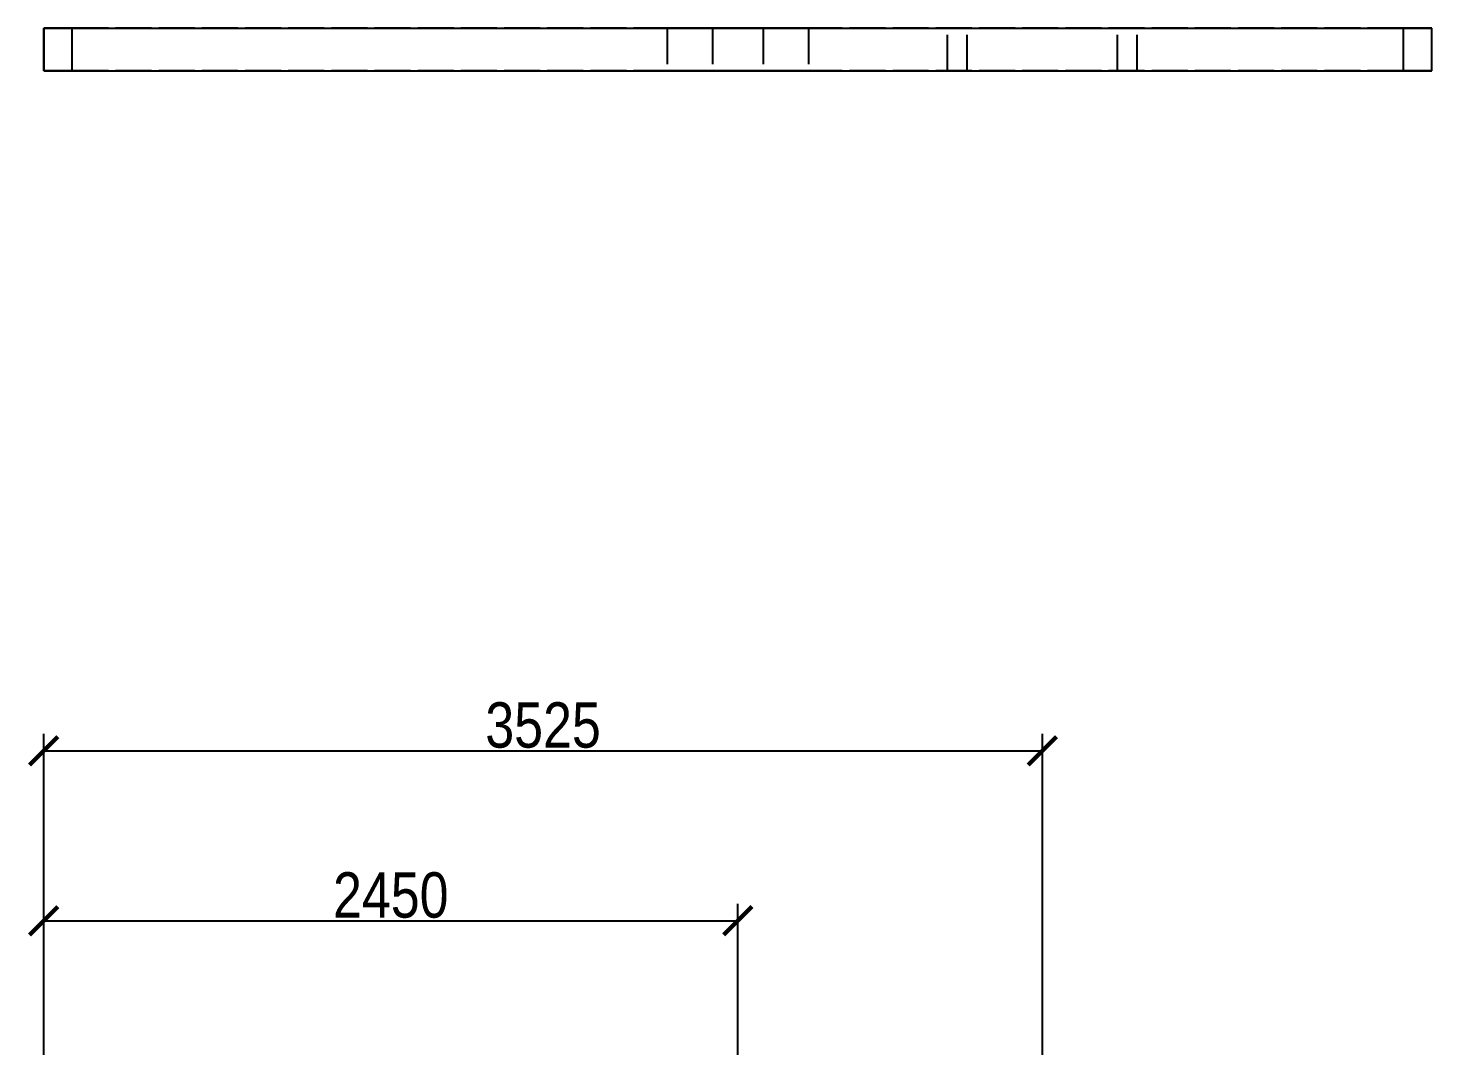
# Model space of a CAD drawing. Header units: millimetres. Extents: x -9 to 120, y -140 to 27.
# Drawn here: x 0.2 to 49.75, y -8.92 to 27.01 of the extents above; entities that cross this region are included whole.
import ezdxf

# ---------------------------------------------------------------- set-up
doc = ezdxf.new("R2010")
doc.units = ezdxf.units.MM
doc.linetypes.add('DASHED', pattern=[1.524, 1.27, -0.254])
for name, color, linetype in [('DIMS', 3, 'CONTINUOUS'), ('HIDDEN', 8, 'DASHED'), ('VISIBLE', 7, 'CONTINUOUS')]:
    doc.layers.add(name, color=color, linetype=linetype)
doc.styles.add('OpenSansCondensed-Light', font='OpenSansCondensed-Light.ttf')
doc.dimstyles.new('EZDXF', dxfattribs={"dimtxt": 0.25, "dimasz": 0.175, "dimexe": 0.375, "dimexo": 0.125, "dimgap": 0.1, "dimtad": 1, "dimlfac": 100, "dimzin": 12, "dimdsep": 46, "dimtxsty": 'OpenSansCondensed-Light', "dimblk": 'ARCHTICK', "dimcen": 2.5, "dimazin": 3, "dimtfac": 0.5, "dimtmove": 2, "dimatfit": 3})

# ---------------------------------------------------------------- blocks, each defined once
blk = doc.blocks.new('_ARCHTICK')
at = {"color": 0, "linetype": 'BYBLOCK', "const_width": 0.15}
blk.add_lwpolyline([(-0.5, -0.5), (0.5, 0.5)], dxfattribs=at)

msp = doc.modelspace()

# ---------------------------------------------------------------- linework, layer by layer
at = {"layer": 'HIDDEN'}
for points in [[(1.75, 27.01), (1.73413, 27.01), (1.71825, 27.01), (1.70238, 27.01), (1.68651, 27.01), (1.67063, 27.01), (1.65476, 27.01), (1.63889, 27.01), (1.62302, 27.01), (1.60714, 27.01), (1.59127, 27.01), (1.5754, 27.01), (1.55952, 27.01), (1.54365, 27.01), (1.52778, 27.01), (1.5119, 27.01), (1.49603, 27.01), (1.48016, 27.01), (1.46429, 27.01), (1.44841, 27.01), (1.43254, 27.01), (1.41667, 27.01), (1.40079, 27.01), (1.38492, 27.01), (1.36905, 27.01), (1.35317, 27.01), (1.3373, 27.01), (1.32143, 27.01), (1.30556, 27.01), (1.28968, 27.01), (1.27381, 27.01), (1.25794, 27.01), (1.24206, 27.01), (1.22619, 27.01), (1.21032, 27.01), (1.19444, 27.01), (1.17857, 27.01), (1.1627, 27.01), (1.14683, 27.01), (1.13095, 27.01), (1.11508, 27.01), (1.09921, 27.01), (1.08333, 27.01), (1.06746, 27.01), (1.05159, 27.01), (1.03571, 27.01), (1.01984, 27.01), (1.00397, 27.01), (0.9881, 27.01), (0.97222, 27.01), (0.95635, 27.01), (0.94048, 27.01), (0.9246, 27.01), (0.90873, 27.01), (0.89286, 27.01), (0.87698, 27.01), (0.86111, 27.01), (0.84524, 27.01), (0.82937, 27.01), (0.81349, 27.01), (0.79762, 27.01), (0.78175, 27.01), (0.76587, 27.01), (0.75, 27.01)], [(0.75, 25.5), (0.75, 27.01)], [(48.75, 27.01), (1.75, 27.01)], [(1.75, 25.5), (1.75, 27.01)], [(25.25, 27.01), (25.21032, 27.01), (25.17063, 27.01), (25.13095, 27.01), (25.09127, 27.01), (25.05159, 27.01), (25.0119, 27.01), (24.97222, 27.01), (24.93254, 27.01), (24.89286, 27.01), (24.85317, 27.01), (24.81349, 27.01), (24.77381, 27.01), (24.73413, 27.01), (24.69444, 27.01), (24.65476, 27.01), (24.61508, 27.01), (24.5754, 27.01), (24.53571, 27.01), (24.49603, 27.01), (24.45635, 27.01), (24.41667, 27.01), (24.37698, 27.01), (24.3373, 27.01), (24.29762, 27.01), (24.25794, 27.01), (24.21825, 27.01), (24.17857, 27.01), (24.13889, 27.01), (24.09921, 27.01), (24.05952, 27.01), (24.01984, 27.01), (23.98016, 27.01), (23.94048, 27.01), (23.90079, 27.01), (23.86111, 27.01), (23.82143, 27.01), (23.78175, 27.01), (23.74206, 27.01), (23.70238, 27.01), (23.6627, 27.01), (23.62302, 27.01), (23.58333, 27.01), (23.54365, 27.01), (23.50397, 27.01), (23.46429, 27.01), (23.4246, 27.01), (23.38492, 27.01), (23.34524, 27.01), (23.30556, 27.01), (23.26587, 27.01), (23.22619, 27.01), (23.18651, 27.01), (23.14683, 27.01), (23.10714, 27.01), (23.06746, 27.01), (23.02778, 27.01), (22.9881, 27.01), (22.94841, 27.01), (22.90873, 27.01), (22.86905, 27.01), (22.82937, 27.01), (22.78968, 27.01), (22.75, 27.01)], [(22.75, 27.01), (22.82937, 27.01), (22.90873, 27.01), (22.9881, 27.01), (23.06746, 27.01), (23.14683, 27.01), (23.22619, 27.01), (23.30556, 27.01), (23.38492, 27.01), (23.46429, 27.01), (23.54365, 27.01), (23.62302, 27.01), (23.70238, 27.01), (23.78175, 27.01), (23.86111, 27.01), (23.94048, 27.01), (24.01984, 27.01), (24.09921, 27.01), (24.17857, 27.01), (24.25794, 27.01), (24.3373, 27.01), (24.41667, 27.01), (24.49603, 27.01), (24.5754, 27.01), (24.65476, 27.01), (24.73413, 27.01), (24.81349, 27.01), (24.89286, 27.01), (24.97222, 27.01), (25.05159, 27.01), (25.13095, 27.01), (25.21032, 27.01), (25.28968, 27.01), (25.36905, 27.01), (25.44841, 27.01), (25.52778, 27.01), (25.60714, 27.01), (25.68651, 27.01), (25.76587, 27.01), (25.84524, 27.01), (25.9246, 27.01), (26.00397, 27.01), (26.08333, 27.01), (26.1627, 27.01), (26.24206, 27.01), (26.32143, 27.01), (26.40079, 27.01), (26.48016, 27.01), (26.55952, 27.01), (26.63889, 27.01), (26.71825, 27.01), (26.79762, 27.01), (26.87698, 27.01), (26.95635, 27.01), (27.03571, 27.01), (27.11508, 27.01), (27.19444, 27.01), (27.27381, 27.01), (27.35317, 27.01), (27.43254, 27.01), (27.5119, 27.01), (27.59127, 27.01), (27.67063, 27.01), (27.75, 27.01)], [(22.75, 27.01), (22.75, 25.5)], [(25.25, 27.01), (25.23571, 27.01), (25.22143, 27.01), (25.20714, 27.01), (25.19286, 27.01), (25.17857, 27.01), (25.16429, 27.01), (25.15, 27.01), (25.13571, 27.01), (25.12143, 27.01), (25.10714, 27.01), (25.09286, 27.01), (25.07857, 27.01), (25.06429, 27.01), (25.05, 27.01), (25.03571, 27.01), (25.02143, 27.01), (25.00714, 27.01), (24.99286, 27.01), (24.97857, 27.01), (24.96429, 27.01), (24.95, 27.01), (24.93571, 27.01), (24.92143, 27.01), (24.90714, 27.01), (24.89286, 27.01), (24.87857, 27.01), (24.86429, 27.01), (24.85, 27.01), (24.83571, 27.01), (24.82143, 27.01), (24.80714, 27.01), (24.79286, 27.01), (24.77857, 27.01), (24.76429, 27.01), (24.75, 27.01), (24.73571, 27.01), (24.72143, 27.01), (24.70714, 27.01), (24.69286, 27.01), (24.67857, 27.01), (24.66429, 27.01), (24.65, 27.01), (24.63571, 27.01), (24.62143, 27.01), (24.60714, 27.01), (24.59286, 27.01), (24.57857, 27.01), (24.56429, 27.01), (24.55, 27.01), (24.53571, 27.01), (24.52143, 27.01), (24.50714, 27.01), (24.49286, 27.01), (24.47857, 27.01), (24.46429, 27.01), (24.45, 27.01), (24.43571, 27.01), (24.42143, 27.01), (24.40714, 27.01), (24.39286, 27.01), (24.37857, 27.01), (24.36429, 27.01), (24.35, 27.01)], [(24.35, 27.01), (24.37857, 27.01), (24.40714, 27.01), (24.43571, 27.01), (24.46429, 27.01), (24.49286, 27.01), (24.52143, 27.01), (24.55, 27.01), (24.57857, 27.01), (24.60714, 27.01), (24.63571, 27.01), (24.66429, 27.01), (24.69286, 27.01), (24.72143, 27.01), (24.75, 27.01), (24.77857, 27.01), (24.80714, 27.01), (24.83571, 27.01), (24.86429, 27.01), (24.89286, 27.01), (24.92143, 27.01), (24.95, 27.01), (24.97857, 27.01), (25.00714, 27.01), (25.03571, 27.01), (25.06429, 27.01), (25.09286, 27.01), (25.12143, 27.01), (25.15, 27.01), (25.17857, 27.01), (25.20714, 27.01), (25.23571, 27.01), (25.26429, 27.01), (25.29286, 27.01), (25.32143, 27.01), (25.35, 27.01), (25.37857, 27.01), (25.40714, 27.01), (25.43571, 27.01), (25.46429, 27.01), (25.49286, 27.01), (25.52143, 27.01), (25.55, 27.01), (25.57857, 27.01), (25.60714, 27.01), (25.63571, 27.01), (25.66429, 27.01), (25.69286, 27.01), (25.72143, 27.01), (25.75, 27.01), (25.77857, 27.01), (25.80714, 27.01), (25.83571, 27.01), (25.86429, 27.01), (25.89286, 27.01), (25.92143, 27.01), (25.95, 27.01), (25.97857, 27.01), (26.00714, 27.01), (26.03571, 27.01), (26.06429, 27.01), (26.09286, 27.01), (26.12143, 27.01), (26.15, 27.01)], [(24.35, 27.01), (24.35, 25.5)], [(27.75, 27.01), (27.71032, 27.01), (27.67063, 27.01), (27.63095, 27.01), (27.59127, 27.01), (27.55159, 27.01), (27.5119, 27.01), (27.47222, 27.01), (27.43254, 27.01), (27.39286, 27.01), (27.35317, 27.01), (27.31349, 27.01), (27.27381, 27.01), (27.23413, 27.01), (27.19444, 27.01), (27.15476, 27.01), (27.11508, 27.01), (27.0754, 27.01), (27.03571, 27.01), (26.99603, 27.01), (26.95635, 27.01), (26.91667, 27.01), (26.87698, 27.01), (26.8373, 27.01), (26.79762, 27.01), (26.75794, 27.01), (26.71825, 27.01), (26.67857, 27.01), (26.63889, 27.01), (26.59921, 27.01), (26.55952, 27.01), (26.51984, 27.01), (26.48016, 27.01), (26.44048, 27.01), (26.40079, 27.01), (26.36111, 27.01), (26.32143, 27.01), (26.28175, 27.01), (26.24206, 27.01), (26.20238, 27.01), (26.1627, 27.01), (26.12302, 27.01), (26.08333, 27.01), (26.04365, 27.01), (26.00397, 27.01), (25.96429, 27.01), (25.9246, 27.01), (25.88492, 27.01), (25.84524, 27.01), (25.80556, 27.01), (25.76587, 27.01), (25.72619, 27.01), (25.68651, 27.01), (25.64683, 27.01), (25.60714, 27.01), (25.56746, 27.01), (25.52778, 27.01), (25.4881, 27.01), (25.44841, 27.01), (25.40873, 27.01), (25.36905, 27.01), (25.32937, 27.01), (25.28968, 27.01), (25.25, 27.01)], [(26.15, 27.01), (26.13571, 27.01), (26.12143, 27.01), (26.10714, 27.01), (26.09286, 27.01), (26.07857, 27.01), (26.06429, 27.01), (26.05, 27.01), (26.03571, 27.01), (26.02143, 27.01), (26.00714, 27.01), (25.99286, 27.01), (25.97857, 27.01), (25.96429, 27.01), (25.95, 27.01), (25.93571, 27.01), (25.92143, 27.01), (25.90714, 27.01), (25.89286, 27.01), (25.87857, 27.01), (25.86429, 27.01), (25.85, 27.01), (25.83571, 27.01), (25.82143, 27.01), (25.80714, 27.01), (25.79286, 27.01), (25.77857, 27.01), (25.76429, 27.01), (25.75, 27.01), (25.73571, 27.01), (25.72143, 27.01), (25.70714, 27.01), (25.69286, 27.01), (25.67857, 27.01), (25.66429, 27.01), (25.65, 27.01), (25.63571, 27.01), (25.62143, 27.01), (25.60714, 27.01), (25.59286, 27.01), (25.57857, 27.01), (25.56429, 27.01), (25.55, 27.01), (25.53571, 27.01), (25.52143, 27.01), (25.50714, 27.01), (25.49286, 27.01), (25.47857, 27.01), (25.46429, 27.01), (25.45, 27.01), (25.43571, 27.01), (25.42143, 27.01), (25.40714, 27.01), (25.39286, 27.01), (25.37857, 27.01), (25.36429, 27.01), (25.35, 27.01), (25.33571, 27.01), (25.32143, 27.01), (25.30714, 27.01), (25.29286, 27.01), (25.27857, 27.01), (25.26429, 27.01), (25.25, 27.01)], [(26.15, 27.01), (26.15, 25.5)], [(27.75, 27.01), (27.75, 25.5)], [(33.35, 27.01), (33.33889, 27.01), (33.32778, 27.01), (33.31667, 27.01), (33.30556, 27.01), (33.29444, 27.01), (33.28333, 27.01), (33.27222, 27.01), (33.26111, 27.01), (33.25, 27.01), (33.23889, 27.01), (33.22778, 27.01), (33.21667, 27.01), (33.20556, 27.01), (33.19444, 27.01), (33.18333, 27.01), (33.17222, 27.01), (33.16111, 27.01), (33.15, 27.01), (33.13889, 27.01), (33.12778, 27.01), (33.11667, 27.01), (33.10556, 27.01), (33.09444, 27.01), (33.08333, 27.01), (33.07222, 27.01), (33.06111, 27.01), (33.05, 27.01), (33.03889, 27.01), (33.02778, 27.01), (33.01667, 27.01), (33.00556, 27.01), (32.99444, 27.01), (32.98333, 27.01), (32.97222, 27.01), (32.96111, 27.01), (32.95, 27.01), (32.93889, 27.01), (32.92778, 27.01), (32.91667, 27.01), (32.90556, 27.01), (32.89444, 27.01), (32.88333, 27.01), (32.87222, 27.01), (32.86111, 27.01), (32.85, 27.01), (32.83889, 27.01), (32.82778, 27.01), (32.81667, 27.01), (32.80556, 27.01), (32.79444, 27.01), (32.78333, 27.01), (32.77222, 27.01), (32.76111, 27.01), (32.75, 27.01), (32.73889, 27.01), (32.72778, 27.01), (32.71667, 27.01), (32.70556, 27.01), (32.69444, 27.01), (32.68333, 27.01), (32.67222, 27.01), (32.66111, 27.01), (32.65, 27.01)], [(32.65, 27.01), (32.66111, 27.01), (32.67222, 27.01), (32.68333, 27.01), (32.69444, 27.01), (32.70556, 27.01), (32.71667, 27.01), (32.72778, 27.01), (32.73889, 27.01), (32.75, 27.01), (32.76111, 27.01), (32.77222, 27.01), (32.78333, 27.01), (32.79444, 27.01), (32.80556, 27.01), (32.81667, 27.01), (32.82778, 27.01), (32.83889, 27.01), (32.85, 27.01), (32.86111, 27.01), (32.87222, 27.01), (32.88333, 27.01), (32.89444, 27.01), (32.90556, 27.01), (32.91667, 27.01), (32.92778, 27.01), (32.93889, 27.01), (32.95, 27.01), (32.96111, 27.01), (32.97222, 27.01), (32.98333, 27.01), (32.99444, 27.01), (33.00556, 27.01), (33.01667, 27.01), (33.02778, 27.01), (33.03889, 27.01), (33.05, 27.01), (33.06111, 27.01), (33.07222, 27.01), (33.08333, 27.01), (33.09444, 27.01), (33.10556, 27.01), (33.11667, 27.01), (33.12778, 27.01), (33.13889, 27.01), (33.15, 27.01), (33.16111, 27.01), (33.17222, 27.01), (33.18333, 27.01), (33.19444, 27.01), (33.20556, 27.01), (33.21667, 27.01), (33.22778, 27.01), (33.23889, 27.01), (33.25, 27.01), (33.26111, 27.01), (33.27222, 27.01), (33.28333, 27.01), (33.29444, 27.01), (33.30556, 27.01), (33.31667, 27.01), (33.32778, 27.01), (33.33889, 27.01), (33.35, 27.01)], [(32.65, 25.5), (32.65, 27.01)], [(32.65, 25.5), (32.65, 27.01)], [(33.35, 25.5), (33.35, 27.01)], [(33.35, 25.5), (33.35, 27.01)], [(39.35, 27.01), (39.33889, 27.01), (39.32778, 27.01), (39.31667, 27.01), (39.30556, 27.01), (39.29444, 27.01), (39.28333, 27.01), (39.27222, 27.01), (39.26111, 27.01), (39.25, 27.01), (39.23889, 27.01), (39.22778, 27.01), (39.21667, 27.01), (39.20556, 27.01), (39.19444, 27.01), (39.18333, 27.01), (39.17222, 27.01), (39.16111, 27.01), (39.15, 27.01), (39.13889, 27.01), (39.12778, 27.01), (39.11667, 27.01), (39.10556, 27.01), (39.09444, 27.01), (39.08333, 27.01), (39.07222, 27.01), (39.06111, 27.01), (39.05, 27.01), (39.03889, 27.01), (39.02778, 27.01), (39.01667, 27.01), (39.00556, 27.01), (38.99444, 27.01), (38.98333, 27.01), (38.97222, 27.01), (38.96111, 27.01), (38.95, 27.01), (38.93889, 27.01), (38.92778, 27.01), (38.91667, 27.01), (38.90556, 27.01), (38.89444, 27.01), (38.88333, 27.01), (38.87222, 27.01), (38.86111, 27.01), (38.85, 27.01), (38.83889, 27.01), (38.82778, 27.01), (38.81667, 27.01), (38.80556, 27.01), (38.79444, 27.01), (38.78333, 27.01), (38.77222, 27.01), (38.76111, 27.01), (38.75, 27.01), (38.73889, 27.01), (38.72778, 27.01), (38.71667, 27.01), (38.70556, 27.01), (38.69444, 27.01), (38.68333, 27.01), (38.67222, 27.01), (38.66111, 27.01), (38.65, 27.01)], [(38.65, 27.01), (38.66111, 27.01), (38.67222, 27.01), (38.68333, 27.01), (38.69444, 27.01), (38.70556, 27.01), (38.71667, 27.01), (38.72778, 27.01), (38.73889, 27.01), (38.75, 27.01), (38.76111, 27.01), (38.77222, 27.01), (38.78333, 27.01), (38.79444, 27.01), (38.80556, 27.01), (38.81667, 27.01), (38.82778, 27.01), (38.83889, 27.01), (38.85, 27.01), (38.86111, 27.01), (38.87222, 27.01), (38.88333, 27.01), (38.89444, 27.01), (38.90556, 27.01), (38.91667, 27.01), (38.92778, 27.01), (38.93889, 27.01), (38.95, 27.01), (38.96111, 27.01), (38.97222, 27.01), (38.98333, 27.01), (38.99444, 27.01), (39.00556, 27.01), (39.01667, 27.01), (39.02778, 27.01), (39.03889, 27.01), (39.05, 27.01), (39.06111, 27.01), (39.07222, 27.01), (39.08333, 27.01), (39.09444, 27.01), (39.10556, 27.01), (39.11667, 27.01), (39.12778, 27.01), (39.13889, 27.01), (39.15, 27.01), (39.16111, 27.01), (39.17222, 27.01), (39.18333, 27.01), (39.19444, 27.01), (39.20556, 27.01), (39.21667, 27.01), (39.22778, 27.01), (39.23889, 27.01), (39.25, 27.01), (39.26111, 27.01), (39.27222, 27.01), (39.28333, 27.01), (39.29444, 27.01), (39.30556, 27.01), (39.31667, 27.01), (39.32778, 27.01), (39.33889, 27.01), (39.35, 27.01)], [(38.65, 25.5), (38.65, 27.01)], [(38.65, 25.5), (38.65, 27.01)], [(39.35, 25.5), (39.35, 27.01)], [(39.35, 25.5), (39.35, 27.01)], [(49.75, 27.01), (49.73413, 27.01), (49.71825, 27.01), (49.70238, 27.01), (49.68651, 27.01), (49.67063, 27.01), (49.65476, 27.01), (49.63889, 27.01), (49.62302, 27.01), (49.60714, 27.01), (49.59127, 27.01), (49.5754, 27.01), (49.55952, 27.01), (49.54365, 27.01), (49.52778, 27.01), (49.5119, 27.01), (49.49603, 27.01), (49.48016, 27.01), (49.46429, 27.01), (49.44841, 27.01), (49.43254, 27.01), (49.41667, 27.01), (49.40079, 27.01), (49.38492, 27.01), (49.36905, 27.01), (49.35317, 27.01), (49.3373, 27.01), (49.32143, 27.01), (49.30556, 27.01), (49.28968, 27.01), (49.27381, 27.01), (49.25794, 27.01), (49.24206, 27.01), (49.22619, 27.01), (49.21032, 27.01), (49.19444, 27.01), (49.17857, 27.01), (49.1627, 27.01), (49.14683, 27.01), (49.13095, 27.01), (49.11508, 27.01), (49.09921, 27.01), (49.08333, 27.01), (49.06746, 27.01), (49.05159, 27.01), (49.03571, 27.01), (49.01984, 27.01), (49.00397, 27.01), (48.9881, 27.01), (48.97222, 27.01), (48.95635, 27.01), (48.94048, 27.01), (48.9246, 27.01), (48.90873, 27.01), (48.89286, 27.01), (48.87698, 27.01), (48.86111, 27.01), (48.84524, 27.01), (48.82937, 27.01), (48.81349, 27.01), (48.79762, 27.01), (48.78175, 27.01), (48.76587, 27.01), (48.75, 27.01)], [(48.75, 25.5), (48.75, 27.01)], [(49.75, 25.5), (49.75, 27.01)], [(1.75, 25.5), (1.73413, 25.5), (1.71825, 25.5), (1.70238, 25.5), (1.68651, 25.5), (1.67063, 25.5), (1.65476, 25.5), (1.63889, 25.5), (1.62302, 25.5), (1.60714, 25.5), (1.59127, 25.5), (1.5754, 25.5), (1.55952, 25.5), (1.54365, 25.5), (1.52778, 25.5), (1.5119, 25.5), (1.49603, 25.5), (1.48016, 25.5), (1.46429, 25.5), (1.44841, 25.5), (1.43254, 25.5), (1.41667, 25.5), (1.40079, 25.5), (1.38492, 25.5), (1.36905, 25.5), (1.35317, 25.5), (1.3373, 25.5), (1.32143, 25.5), (1.30556, 25.5), (1.28968, 25.5), (1.27381, 25.5), (1.25794, 25.5), (1.24206, 25.5), (1.22619, 25.5), (1.21032, 25.5), (1.19444, 25.5), (1.17857, 25.5), (1.1627, 25.5), (1.14683, 25.5), (1.13095, 25.5), (1.11508, 25.5), (1.09921, 25.5), (1.08333, 25.5), (1.06746, 25.5), (1.05159, 25.5), (1.03571, 25.5), (1.01984, 25.5), (1.00397, 25.5), (0.9881, 25.5), (0.97222, 25.5), (0.95635, 25.5), (0.94048, 25.5), (0.9246, 25.5), (0.90873, 25.5), (0.89286, 25.5), (0.87698, 25.5), (0.86111, 25.5), (0.84524, 25.5), (0.82937, 25.5), (0.81349, 25.5), (0.79762, 25.5), (0.78175, 25.5), (0.76587, 25.5), (0.75, 25.5)], [(48.75, 25.5), (1.75, 25.5)], [(25.25, 25.5), (25.21032, 25.5), (25.17063, 25.5), (25.13095, 25.5), (25.09127, 25.5), (25.05159, 25.5), (25.0119, 25.5), (24.97222, 25.5), (24.93254, 25.5), (24.89286, 25.5), (24.85317, 25.5), (24.81349, 25.5), (24.77381, 25.5), (24.73413, 25.5), (24.69444, 25.5), (24.65476, 25.5), (24.61508, 25.5), (24.5754, 25.5), (24.53571, 25.5), (24.49603, 25.5), (24.45635, 25.5), (24.41667, 25.5), (24.37698, 25.5), (24.3373, 25.5), (24.29762, 25.5), (24.25794, 25.5), (24.21825, 25.5), (24.17857, 25.5), (24.13889, 25.5), (24.09921, 25.5), (24.05952, 25.5), (24.01984, 25.5), (23.98016, 25.5), (23.94048, 25.5), (23.90079, 25.5), (23.86111, 25.5), (23.82143, 25.5), (23.78175, 25.5), (23.74206, 25.5), (23.70238, 25.5), (23.6627, 25.5), (23.62302, 25.5), (23.58333, 25.5), (23.54365, 25.5), (23.50397, 25.5), (23.46429, 25.5), (23.4246, 25.5), (23.38492, 25.5), (23.34524, 25.5), (23.30556, 25.5), (23.26587, 25.5), (23.22619, 25.5), (23.18651, 25.5), (23.14683, 25.5), (23.10714, 25.5), (23.06746, 25.5), (23.02778, 25.5), (22.9881, 25.5), (22.94841, 25.5), (22.90873, 25.5), (22.86905, 25.5), (22.82937, 25.5), (22.78968, 25.5), (22.75, 25.5)], [(22.75, 25.5), (22.82937, 25.5), (22.90873, 25.5), (22.9881, 25.5), (23.06746, 25.5), (23.14683, 25.5), (23.22619, 25.5), (23.30556, 25.5), (23.38492, 25.5), (23.46429, 25.5), (23.54365, 25.5), (23.62302, 25.5), (23.70238, 25.5), (23.78175, 25.5), (23.86111, 25.5), (23.94048, 25.5), (24.01984, 25.5), (24.09921, 25.5), (24.17857, 25.5), (24.25794, 25.5), (24.3373, 25.5), (24.41667, 25.5), (24.49603, 25.5), (24.5754, 25.5), (24.65476, 25.5), (24.73413, 25.5), (24.81349, 25.5), (24.89286, 25.5), (24.97222, 25.5), (25.05159, 25.5), (25.13095, 25.5), (25.21032, 25.5), (25.28968, 25.5), (25.36905, 25.5), (25.44841, 25.5), (25.52778, 25.5), (25.60714, 25.5), (25.68651, 25.5), (25.76587, 25.5), (25.84524, 25.5), (25.9246, 25.5), (26.00397, 25.5), (26.08333, 25.5), (26.1627, 25.5), (26.24206, 25.5), (26.32143, 25.5), (26.40079, 25.5), (26.48016, 25.5), (26.55952, 25.5), (26.63889, 25.5), (26.71825, 25.5), (26.79762, 25.5), (26.87698, 25.5), (26.95635, 25.5), (27.03571, 25.5), (27.11508, 25.5), (27.19444, 25.5), (27.27381, 25.5), (27.35317, 25.5), (27.43254, 25.5), (27.5119, 25.5), (27.59127, 25.5), (27.67063, 25.5), (27.75, 25.5)], [(25.25, 25.5), (25.23571, 25.5), (25.22143, 25.5), (25.20714, 25.5), (25.19286, 25.5), (25.17857, 25.5), (25.16429, 25.5), (25.15, 25.5), (25.13571, 25.5), (25.12143, 25.5), (25.10714, 25.5), (25.09286, 25.5), (25.07857, 25.5), (25.06429, 25.5), (25.05, 25.5), (25.03571, 25.5), (25.02143, 25.5), (25.00714, 25.5), (24.99286, 25.5), (24.97857, 25.5), (24.96429, 25.5), (24.95, 25.5), (24.93571, 25.5), (24.92143, 25.5), (24.90714, 25.5), (24.89286, 25.5), (24.87857, 25.5), (24.86429, 25.5), (24.85, 25.5), (24.83571, 25.5), (24.82143, 25.5), (24.80714, 25.5), (24.79286, 25.5), (24.77857, 25.5), (24.76429, 25.5), (24.75, 25.5), (24.73571, 25.5), (24.72143, 25.5), (24.70714, 25.5), (24.69286, 25.5), (24.67857, 25.5), (24.66429, 25.5), (24.65, 25.5), (24.63571, 25.5), (24.62143, 25.5), (24.60714, 25.5), (24.59286, 25.5), (24.57857, 25.5), (24.56429, 25.5), (24.55, 25.5), (24.53571, 25.5), (24.52143, 25.5), (24.50714, 25.5), (24.49286, 25.5), (24.47857, 25.5), (24.46429, 25.5), (24.45, 25.5), (24.43571, 25.5), (24.42143, 25.5), (24.40714, 25.5), (24.39286, 25.5), (24.37857, 25.5), (24.36429, 25.5), (24.35, 25.5)], [(24.35, 25.5), (24.37857, 25.5), (24.40714, 25.5), (24.43571, 25.5), (24.46429, 25.5), (24.49286, 25.5), (24.52143, 25.5), (24.55, 25.5), (24.57857, 25.5), (24.60714, 25.5), (24.63571, 25.5), (24.66429, 25.5), (24.69286, 25.5), (24.72143, 25.5), (24.75, 25.5), (24.77857, 25.5), (24.80714, 25.5), (24.83571, 25.5), (24.86429, 25.5), (24.89286, 25.5), (24.92143, 25.5), (24.95, 25.5), (24.97857, 25.5), (25.00714, 25.5), (25.03571, 25.5), (25.06429, 25.5), (25.09286, 25.5), (25.12143, 25.5), (25.15, 25.5), (25.17857, 25.5), (25.20714, 25.5), (25.23571, 25.5), (25.26429, 25.5), (25.29286, 25.5), (25.32143, 25.5), (25.35, 25.5), (25.37857, 25.5), (25.40714, 25.5), (25.43571, 25.5), (25.46429, 25.5), (25.49286, 25.5), (25.52143, 25.5), (25.55, 25.5), (25.57857, 25.5), (25.60714, 25.5), (25.63571, 25.5), (25.66429, 25.5), (25.69286, 25.5), (25.72143, 25.5), (25.75, 25.5), (25.77857, 25.5), (25.80714, 25.5), (25.83571, 25.5), (25.86429, 25.5), (25.89286, 25.5), (25.92143, 25.5), (25.95, 25.5), (25.97857, 25.5), (26.00714, 25.5), (26.03571, 25.5), (26.06429, 25.5), (26.09286, 25.5), (26.12143, 25.5), (26.15, 25.5)], [(27.75, 25.5), (27.71032, 25.5), (27.67063, 25.5), (27.63095, 25.5), (27.59127, 25.5), (27.55159, 25.5), (27.5119, 25.5), (27.47222, 25.5), (27.43254, 25.5), (27.39286, 25.5), (27.35317, 25.5), (27.31349, 25.5), (27.27381, 25.5), (27.23413, 25.5), (27.19444, 25.5), (27.15476, 25.5), (27.11508, 25.5), (27.0754, 25.5), (27.03571, 25.5), (26.99603, 25.5), (26.95635, 25.5), (26.91667, 25.5), (26.87698, 25.5), (26.8373, 25.5), (26.79762, 25.5), (26.75794, 25.5), (26.71825, 25.5), (26.67857, 25.5), (26.63889, 25.5), (26.59921, 25.5), (26.55952, 25.5), (26.51984, 25.5), (26.48016, 25.5), (26.44048, 25.5), (26.40079, 25.5), (26.36111, 25.5), (26.32143, 25.5), (26.28175, 25.5), (26.24206, 25.5), (26.20238, 25.5), (26.1627, 25.5), (26.12302, 25.5), (26.08333, 25.5), (26.04365, 25.5), (26.00397, 25.5), (25.96429, 25.5), (25.9246, 25.5), (25.88492, 25.5), (25.84524, 25.5), (25.80556, 25.5), (25.76587, 25.5), (25.72619, 25.5), (25.68651, 25.5), (25.64683, 25.5), (25.60714, 25.5), (25.56746, 25.5), (25.52778, 25.5), (25.4881, 25.5), (25.44841, 25.5), (25.40873, 25.5), (25.36905, 25.5), (25.32937, 25.5), (25.28968, 25.5), (25.25, 25.5)], [(26.15, 25.5), (26.13571, 25.5), (26.12143, 25.5), (26.10714, 25.5), (26.09286, 25.5), (26.07857, 25.5), (26.06429, 25.5), (26.05, 25.5), (26.03571, 25.5), (26.02143, 25.5), (26.00714, 25.5), (25.99286, 25.5), (25.97857, 25.5), (25.96429, 25.5), (25.95, 25.5), (25.93571, 25.5), (25.92143, 25.5), (25.90714, 25.5), (25.89286, 25.5), (25.87857, 25.5), (25.86429, 25.5), (25.85, 25.5), (25.83571, 25.5), (25.82143, 25.5), (25.80714, 25.5), (25.79286, 25.5), (25.77857, 25.5), (25.76429, 25.5), (25.75, 25.5), (25.73571, 25.5), (25.72143, 25.5), (25.70714, 25.5), (25.69286, 25.5), (25.67857, 25.5), (25.66429, 25.5), (25.65, 25.5), (25.63571, 25.5), (25.62143, 25.5), (25.60714, 25.5), (25.59286, 25.5), (25.57857, 25.5), (25.56429, 25.5), (25.55, 25.5), (25.53571, 25.5), (25.52143, 25.5), (25.50714, 25.5), (25.49286, 25.5), (25.47857, 25.5), (25.46429, 25.5), (25.45, 25.5), (25.43571, 25.5), (25.42143, 25.5), (25.40714, 25.5), (25.39286, 25.5), (25.37857, 25.5), (25.36429, 25.5), (25.35, 25.5), (25.33571, 25.5), (25.32143, 25.5), (25.30714, 25.5), (25.29286, 25.5), (25.27857, 25.5), (25.26429, 25.5), (25.25, 25.5)], [(33.35, 25.5), (33.33889, 25.5), (33.32778, 25.5), (33.31667, 25.5), (33.30556, 25.5), (33.29444, 25.5), (33.28333, 25.5), (33.27222, 25.5), (33.26111, 25.5), (33.25, 25.5), (33.23889, 25.5), (33.22778, 25.5), (33.21667, 25.5), (33.20556, 25.5), (33.19444, 25.5), (33.18333, 25.5), (33.17222, 25.5), (33.16111, 25.5), (33.15, 25.5), (33.13889, 25.5), (33.12778, 25.5), (33.11667, 25.5), (33.10556, 25.5), (33.09444, 25.5), (33.08333, 25.5), (33.07222, 25.5), (33.06111, 25.5), (33.05, 25.5), (33.03889, 25.5), (33.02778, 25.5), (33.01667, 25.5), (33.00556, 25.5), (32.99444, 25.5), (32.98333, 25.5), (32.97222, 25.5), (32.96111, 25.5), (32.95, 25.5), (32.93889, 25.5), (32.92778, 25.5), (32.91667, 25.5), (32.90556, 25.5), (32.89444, 25.5), (32.88333, 25.5), (32.87222, 25.5), (32.86111, 25.5), (32.85, 25.5), (32.83889, 25.5), (32.82778, 25.5), (32.81667, 25.5), (32.80556, 25.5), (32.79444, 25.5), (32.78333, 25.5), (32.77222, 25.5), (32.76111, 25.5), (32.75, 25.5), (32.73889, 25.5), (32.72778, 25.5), (32.71667, 25.5), (32.70556, 25.5), (32.69444, 25.5), (32.68333, 25.5), (32.67222, 25.5), (32.66111, 25.5), (32.65, 25.5)], [(32.65, 25.5), (32.66111, 25.5), (32.67222, 25.5), (32.68333, 25.5), (32.69444, 25.5), (32.70556, 25.5), (32.71667, 25.5), (32.72778, 25.5), (32.73889, 25.5), (32.75, 25.5), (32.76111, 25.5), (32.77222, 25.5), (32.78333, 25.5), (32.79444, 25.5), (32.80556, 25.5), (32.81667, 25.5), (32.82778, 25.5), (32.83889, 25.5), (32.85, 25.5), (32.86111, 25.5), (32.87222, 25.5), (32.88333, 25.5), (32.89444, 25.5), (32.90556, 25.5), (32.91667, 25.5), (32.92778, 25.5), (32.93889, 25.5), (32.95, 25.5), (32.96111, 25.5), (32.97222, 25.5), (32.98333, 25.5), (32.99444, 25.5), (33.00556, 25.5), (33.01667, 25.5), (33.02778, 25.5), (33.03889, 25.5), (33.05, 25.5), (33.06111, 25.5), (33.07222, 25.5), (33.08333, 25.5), (33.09444, 25.5), (33.10556, 25.5), (33.11667, 25.5), (33.12778, 25.5), (33.13889, 25.5), (33.15, 25.5), (33.16111, 25.5), (33.17222, 25.5), (33.18333, 25.5), (33.19444, 25.5), (33.20556, 25.5), (33.21667, 25.5), (33.22778, 25.5), (33.23889, 25.5), (33.25, 25.5), (33.26111, 25.5), (33.27222, 25.5), (33.28333, 25.5), (33.29444, 25.5), (33.30556, 25.5), (33.31667, 25.5), (33.32778, 25.5), (33.33889, 25.5), (33.35, 25.5)], [(39.35, 25.5), (39.33889, 25.5), (39.32778, 25.5), (39.31667, 25.5), (39.30556, 25.5), (39.29444, 25.5), (39.28333, 25.5), (39.27222, 25.5), (39.26111, 25.5), (39.25, 25.5), (39.23889, 25.5), (39.22778, 25.5), (39.21667, 25.5), (39.20556, 25.5), (39.19444, 25.5), (39.18333, 25.5), (39.17222, 25.5), (39.16111, 25.5), (39.15, 25.5), (39.13889, 25.5), (39.12778, 25.5), (39.11667, 25.5), (39.10556, 25.5), (39.09444, 25.5), (39.08333, 25.5), (39.07222, 25.5), (39.06111, 25.5), (39.05, 25.5), (39.03889, 25.5), (39.02778, 25.5), (39.01667, 25.5), (39.00556, 25.5), (38.99444, 25.5), (38.98333, 25.5), (38.97222, 25.5), (38.96111, 25.5), (38.95, 25.5), (38.93889, 25.5), (38.92778, 25.5), (38.91667, 25.5), (38.90556, 25.5), (38.89444, 25.5), (38.88333, 25.5), (38.87222, 25.5), (38.86111, 25.5), (38.85, 25.5), (38.83889, 25.5), (38.82778, 25.5), (38.81667, 25.5), (38.80556, 25.5), (38.79444, 25.5), (38.78333, 25.5), (38.77222, 25.5), (38.76111, 25.5), (38.75, 25.5), (38.73889, 25.5), (38.72778, 25.5), (38.71667, 25.5), (38.70556, 25.5), (38.69444, 25.5), (38.68333, 25.5), (38.67222, 25.5), (38.66111, 25.5), (38.65, 25.5)], [(38.65, 25.5), (38.66111, 25.5), (38.67222, 25.5), (38.68333, 25.5), (38.69444, 25.5), (38.70556, 25.5), (38.71667, 25.5), (38.72778, 25.5), (38.73889, 25.5), (38.75, 25.5), (38.76111, 25.5), (38.77222, 25.5), (38.78333, 25.5), (38.79444, 25.5), (38.80556, 25.5), (38.81667, 25.5), (38.82778, 25.5), (38.83889, 25.5), (38.85, 25.5), (38.86111, 25.5), (38.87222, 25.5), (38.88333, 25.5), (38.89444, 25.5), (38.90556, 25.5), (38.91667, 25.5), (38.92778, 25.5), (38.93889, 25.5), (38.95, 25.5), (38.96111, 25.5), (38.97222, 25.5), (38.98333, 25.5), (38.99444, 25.5), (39.00556, 25.5), (39.01667, 25.5), (39.02778, 25.5), (39.03889, 25.5), (39.05, 25.5), (39.06111, 25.5), (39.07222, 25.5), (39.08333, 25.5), (39.09444, 25.5), (39.10556, 25.5), (39.11667, 25.5), (39.12778, 25.5), (39.13889, 25.5), (39.15, 25.5), (39.16111, 25.5), (39.17222, 25.5), (39.18333, 25.5), (39.19444, 25.5), (39.20556, 25.5), (39.21667, 25.5), (39.22778, 25.5), (39.23889, 25.5), (39.25, 25.5), (39.26111, 25.5), (39.27222, 25.5), (39.28333, 25.5), (39.29444, 25.5), (39.30556, 25.5), (39.31667, 25.5), (39.32778, 25.5), (39.33889, 25.5), (39.35, 25.5)], [(49.75, 25.5), (49.73413, 25.5), (49.71825, 25.5), (49.70238, 25.5), (49.68651, 25.5), (49.67063, 25.5), (49.65476, 25.5), (49.63889, 25.5), (49.62302, 25.5), (49.60714, 25.5), (49.59127, 25.5), (49.5754, 25.5), (49.55952, 25.5), (49.54365, 25.5), (49.52778, 25.5), (49.5119, 25.5), (49.49603, 25.5), (49.48016, 25.5), (49.46429, 25.5), (49.44841, 25.5), (49.43254, 25.5), (49.41667, 25.5), (49.40079, 25.5), (49.38492, 25.5), (49.36905, 25.5), (49.35317, 25.5), (49.3373, 25.5), (49.32143, 25.5), (49.30556, 25.5), (49.28968, 25.5), (49.27381, 25.5), (49.25794, 25.5), (49.24206, 25.5), (49.22619, 25.5), (49.21032, 25.5), (49.19444, 25.5), (49.17857, 25.5), (49.1627, 25.5), (49.14683, 25.5), (49.13095, 25.5), (49.11508, 25.5), (49.09921, 25.5), (49.08333, 25.5), (49.06746, 25.5), (49.05159, 25.5), (49.03571, 25.5), (49.01984, 25.5), (49.00397, 25.5), (48.9881, 25.5), (48.97222, 25.5), (48.95635, 25.5), (48.94048, 25.5), (48.9246, 25.5), (48.90873, 25.5), (48.89286, 25.5), (48.87698, 25.5), (48.86111, 25.5), (48.84524, 25.5), (48.82937, 25.5), (48.81349, 25.5), (48.79762, 25.5), (48.78175, 25.5), (48.76587, 25.5), (48.75, 25.5)]]:
    msp.add_lwpolyline(points, dxfattribs=at)
at = {"layer": 'VISIBLE'}
for points in [[(0.75, 27.01), (0.76587, 27.01), (0.78175, 27.01), (0.79762, 27.01), (0.81349, 27.01), (0.82937, 27.01), (0.84524, 27.01), (0.86111, 27.01), (0.87698, 27.01), (0.89286, 27.01), (0.90873, 27.01), (0.9246, 27.01), (0.94048, 27.01), (0.95635, 27.01), (0.97222, 27.01), (0.9881, 27.01), (1.00397, 27.01), (1.01984, 27.01), (1.03571, 27.01), (1.05159, 27.01), (1.06746, 27.01), (1.08333, 27.01), (1.09921, 27.01), (1.11508, 27.01), (1.13095, 27.01), (1.14683, 27.01), (1.1627, 27.01), (1.17857, 27.01), (1.19444, 27.01), (1.21032, 27.01), (1.22619, 27.01), (1.24206, 27.01), (1.25794, 27.01), (1.27381, 27.01), (1.28968, 27.01), (1.30556, 27.01), (1.32143, 27.01), (1.3373, 27.01), (1.35317, 27.01), (1.36905, 27.01), (1.38492, 27.01), (1.40079, 27.01), (1.41667, 27.01), (1.43254, 27.01), (1.44841, 27.01), (1.46429, 27.01), (1.48016, 27.01), (1.49603, 27.01), (1.5119, 27.01), (1.52778, 27.01), (1.54365, 27.01), (1.55952, 27.01), (1.5754, 27.01), (1.59127, 27.01), (1.60714, 27.01), (1.62302, 27.01), (1.63889, 27.01), (1.65476, 27.01), (1.67063, 27.01), (1.68651, 27.01), (1.70238, 27.01), (1.71825, 27.01), (1.73413, 27.01), (1.75, 27.01)], [(0.75, 25.5), (0.75, 27.01)], [(0.75, 27.01), (0.75, 25.5)], [(1.75, 27.01), (48.75, 27.01)], [(1.75, 25.5), (1.75, 27.01)], [(48.75, 27.01), (48.76587, 27.01), (48.78175, 27.01), (48.79762, 27.01), (48.81349, 27.01), (48.82937, 27.01), (48.84524, 27.01), (48.86111, 27.01), (48.87698, 27.01), (48.89286, 27.01), (48.90873, 27.01), (48.9246, 27.01), (48.94048, 27.01), (48.95635, 27.01), (48.97222, 27.01), (48.9881, 27.01), (49.00397, 27.01), (49.01984, 27.01), (49.03571, 27.01), (49.05159, 27.01), (49.06746, 27.01), (49.08333, 27.01), (49.09921, 27.01), (49.11508, 27.01), (49.13095, 27.01), (49.14683, 27.01), (49.1627, 27.01), (49.17857, 27.01), (49.19444, 27.01), (49.21032, 27.01), (49.22619, 27.01), (49.24206, 27.01), (49.25794, 27.01), (49.27381, 27.01), (49.28968, 27.01), (49.30556, 27.01), (49.32143, 27.01), (49.3373, 27.01), (49.35317, 27.01), (49.36905, 27.01), (49.38492, 27.01), (49.40079, 27.01), (49.41667, 27.01), (49.43254, 27.01), (49.44841, 27.01), (49.46429, 27.01), (49.48016, 27.01), (49.49603, 27.01), (49.5119, 27.01), (49.52778, 27.01), (49.54365, 27.01), (49.55952, 27.01), (49.5754, 27.01), (49.59127, 27.01), (49.60714, 27.01), (49.62302, 27.01), (49.63889, 27.01), (49.65476, 27.01), (49.67063, 27.01), (49.68651, 27.01), (49.70238, 27.01), (49.71825, 27.01), (49.73413, 27.01), (49.75, 27.01)], [(48.75, 25.5), (48.75, 27.01)], [(49.75, 25.5), (49.75, 27.01)], [(0.75, 25.5), (0.76587, 25.5), (0.78175, 25.5), (0.79762, 25.5), (0.81349, 25.5), (0.82937, 25.5), (0.84524, 25.5), (0.86111, 25.5), (0.87698, 25.5), (0.89286, 25.5), (0.90873, 25.5), (0.9246, 25.5), (0.94048, 25.5), (0.95635, 25.5), (0.97222, 25.5), (0.9881, 25.5), (1.00397, 25.5), (1.01984, 25.5), (1.03571, 25.5), (1.05159, 25.5), (1.06746, 25.5), (1.08333, 25.5), (1.09921, 25.5), (1.11508, 25.5), (1.13095, 25.5), (1.14683, 25.5), (1.1627, 25.5), (1.17857, 25.5), (1.19444, 25.5), (1.21032, 25.5), (1.22619, 25.5), (1.24206, 25.5), (1.25794, 25.5), (1.27381, 25.5), (1.28968, 25.5), (1.30556, 25.5), (1.32143, 25.5), (1.3373, 25.5), (1.35317, 25.5), (1.36905, 25.5), (1.38492, 25.5), (1.40079, 25.5), (1.41667, 25.5), (1.43254, 25.5), (1.44841, 25.5), (1.46429, 25.5), (1.48016, 25.5), (1.49603, 25.5), (1.5119, 25.5), (1.52778, 25.5), (1.54365, 25.5), (1.55952, 25.5), (1.5754, 25.5), (1.59127, 25.5), (1.60714, 25.5), (1.62302, 25.5), (1.63889, 25.5), (1.65476, 25.5), (1.67063, 25.5), (1.68651, 25.5), (1.70238, 25.5), (1.71825, 25.5), (1.73413, 25.5), (1.75, 25.5)], [(1.75, 25.5), (48.75, 25.5)], [(48.75, 25.5), (48.76587, 25.5), (48.78175, 25.5), (48.79762, 25.5), (48.81349, 25.5), (48.82937, 25.5), (48.84524, 25.5), (48.86111, 25.5), (48.87698, 25.5), (48.89286, 25.5), (48.90873, 25.5), (48.9246, 25.5), (48.94048, 25.5), (48.95635, 25.5), (48.97222, 25.5), (48.9881, 25.5), (49.00397, 25.5), (49.01984, 25.5), (49.03571, 25.5), (49.05159, 25.5), (49.06746, 25.5), (49.08333, 25.5), (49.09921, 25.5), (49.11508, 25.5), (49.13095, 25.5), (49.14683, 25.5), (49.1627, 25.5), (49.17857, 25.5), (49.19444, 25.5), (49.21032, 25.5), (49.22619, 25.5), (49.24206, 25.5), (49.25794, 25.5), (49.27381, 25.5), (49.28968, 25.5), (49.30556, 25.5), (49.32143, 25.5), (49.3373, 25.5), (49.35317, 25.5), (49.36905, 25.5), (49.38492, 25.5), (49.40079, 25.5), (49.41667, 25.5), (49.43254, 25.5), (49.44841, 25.5), (49.46429, 25.5), (49.48016, 25.5), (49.49603, 25.5), (49.5119, 25.5), (49.52778, 25.5), (49.54365, 25.5), (49.55952, 25.5), (49.5754, 25.5), (49.59127, 25.5), (49.60714, 25.5), (49.62302, 25.5), (49.63889, 25.5), (49.65476, 25.5), (49.67063, 25.5), (49.68651, 25.5), (49.70238, 25.5), (49.71825, 25.5), (49.73413, 25.5), (49.75, 25.5)]]:
    msp.add_lwpolyline(points, dxfattribs=at)

# ---------------------------------------------------------------- dimensions: what is measured, and where the dimension line sits
at = {"layer": 'DIMS'}
for base, p2 in [((0.75, 1.5), (36, -10.5)), ((0.75, -4.5), (25.25, -10.5))]:
    msp.add_linear_dim(base=base, p1=(0.75, -10.5), p2=p2, dimstyle='EZDXF', override={"dimtxt": 1.6, "dimasz": 1, "dimexe": 0.6, "dimexo": 0.5, "dimdec": 2}, dxfattribs=at).render()

doc.saveas('drawing.dxf')
